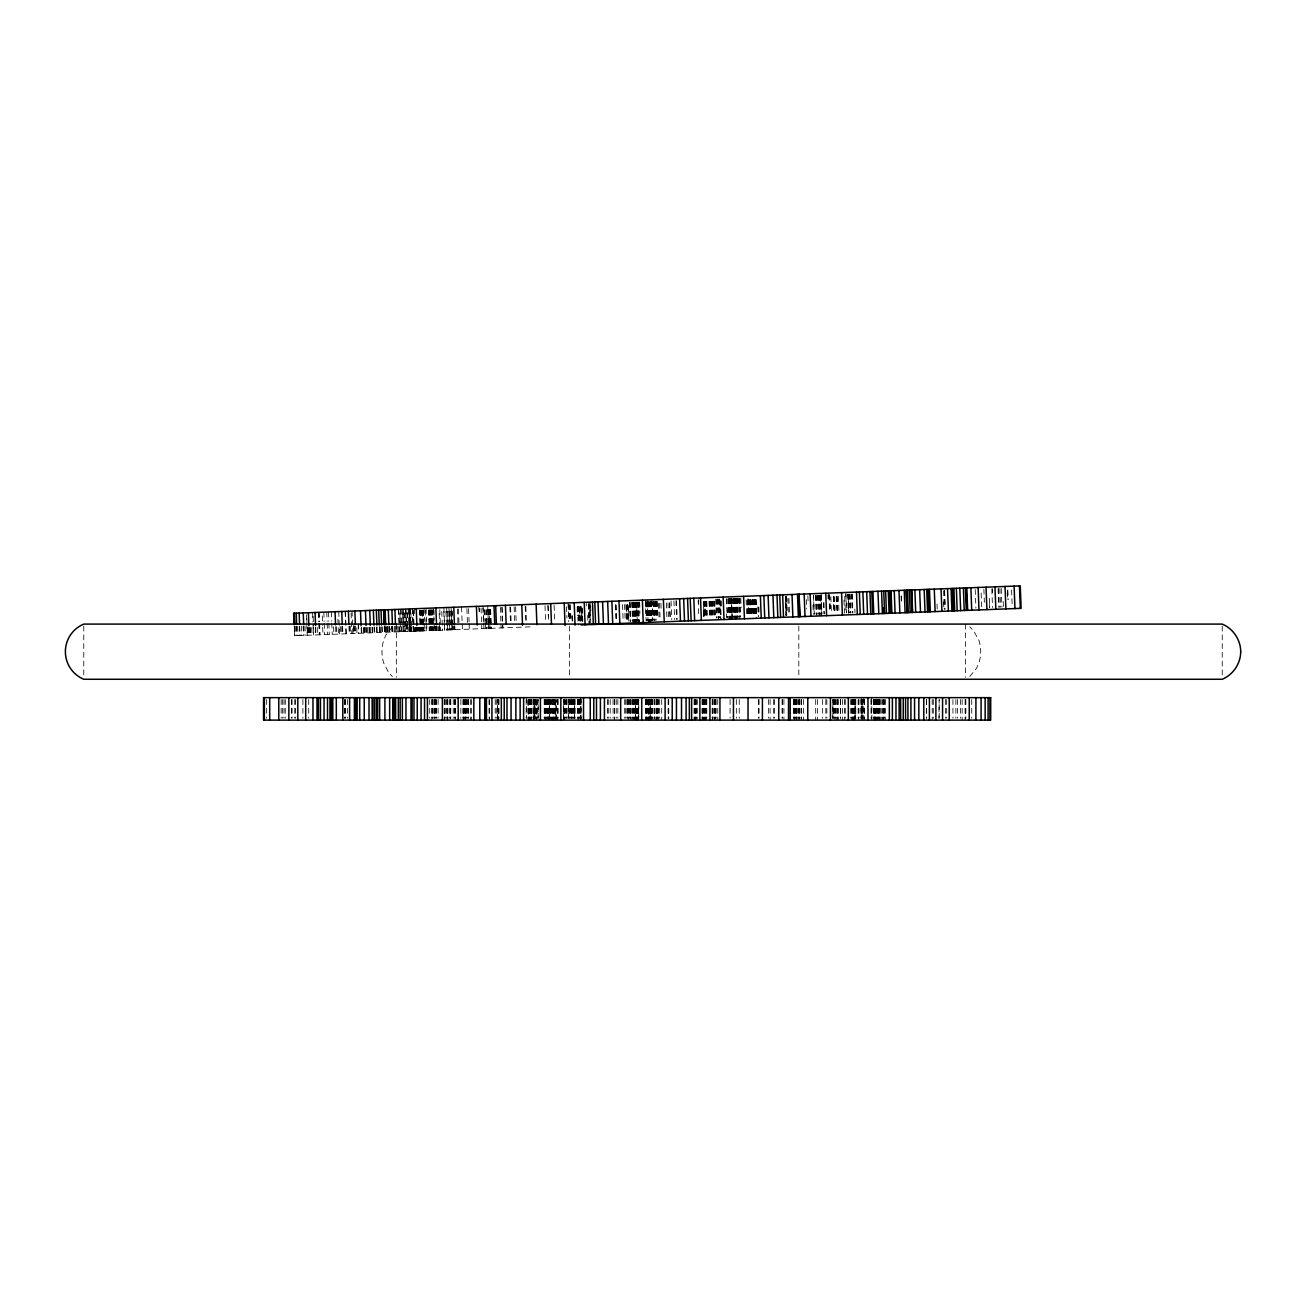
<?xml version="1.0" encoding="UTF-8"?>
<svg xmlns="http://www.w3.org/2000/svg" width="1306" height="1306" viewBox="0 0 1306 1306"><rect width="100%" height="100%" fill="white"/><g stroke="black" fill="none" stroke-linecap="round" stroke-linejoin="round"><path stroke-width="0.75" stroke-dasharray="5 3.75" d="M392.306 626.847L385.89 635.091L383.735 640.25A29.059 21.973 -90 0 0 383.735 663.089L388.78 672.77L392.306 676.492M969.803 676.492L976.578 668.248L978.831 663.089A29.287 23.573 -90 0 0 978.847 640.25L973.525 630.569L969.803 626.847M530.171 626.847L294.47 635.744L294.111 626.39M1011.595 589.969L1012.15 604.923M1007.791 590.116L1008.15 599.454M1007.595 590.116L1007.954 599.47M1007.253 591.993L1007.53 599.487M1003.22 601.511L1003.432 607.127M1001.229 588.484L1001.931 607.176M999.874 588.533L1000.576 607.241M998.633 588.582L999.335 607.274M998.094 588.598L998.796 607.306M992.446 588.81L992.593 592.549M991.825 588.843L992.527 607.535M989.328 598.295L989.67 607.649M989.279 603.911L989.426 607.649M983.875 589.137L984.365 602.229M981.149 592.989L981.72 607.943M975.207 589.463L975.909 608.172M944.63 590.622L945.201 605.576M944.352 590.622L945.054 609.331M943.569 590.655L944.271 609.363M943.585 601.886L943.863 609.38M937.039 604.009L937.251 609.624M901.287 595.993L901.499 601.609M901.124 596.009L901.336 601.609M854.842 608.988L854.989 612.726M852.181 594.099L852.883 612.808M851.887 594.116L852.589 612.808M851.496 594.132L852.198 612.824M850.075 594.181L850.794 612.889M849.765 594.197L850.467 612.889M849.455 594.214L850.157 612.906M848.41 594.246L849.112 612.938M848.818 612.955L848.116 594.263L848.688 612.955M847.627 594.279L848.329 612.971M845.913 594.344L846.631 613.036L845.815 592.467M844.753 596.254L845.39 613.085M843.97 600.025L844.46 613.118M838.387 596.499L838.958 611.453M837.244 596.548L837.783 611.502M836.852 596.548L837.521 611.518M836.558 596.564L837.228 611.518M836.232 596.581L837.015 611.535M834.665 596.646L835.154 611.6M833.783 596.679L834.354 611.632M833.522 596.679L834.093 611.632L833.31 596.695M830.845 596.777L831.4 611.747M829.669 594.948L830.306 611.779M829.571 594.965L830.208 611.779M828.935 594.981L829.212 602.458M829.294 604.335L829.571 611.812M828.69 593.12L828.886 598.736M827.955 595.014L828.102 598.752M823.972 602.654L824.396 613.885M823.449 602.686L823.874 613.902M821.229 595.275L821.931 613.967M821.033 593.414L821.8 613.983M820.658 595.291L821.441 615.861L820.397 595.307M820.037 595.324L820.805 615.893M819.172 595.356L819.874 614.049M818.976 595.356L819.678 614.049M818.535 595.373L819.45 615.942M817.915 595.405L818.617 614.098M817.295 595.422L817.997 614.114M816.152 595.471L816.936 616.04M815.972 595.471L816.674 614.163M815.352 595.487L816.07 614.195M813.573 595.569L814.275 614.261L813.442 595.569M812.969 604.956L813.328 614.293M807.875 595.781L808.087 601.38M806.439 599.568L806.733 608.923M788.922 598.36L789.477 613.33M787.845 598.409L788.367 613.363M786.587 596.581L787.094 613.412M786.294 596.597L786.914 613.428M786.8 615.289L785.837 596.613L786.473 615.306M785.445 596.63L786.081 615.322M785.249 602.246L785.755 615.338M758.851 606.996L759.129 614.473M758.264 607.012L758.623 616.367M757.807 607.029L758.231 616.367M756.207 599.601L756.647 614.555M755.766 599.617L756.468 614.571M755.554 599.617L756.256 618.326M755.358 599.634L755.929 614.587M755.064 599.634L755.635 614.604M754.721 599.65L755.292 614.62M754.444 599.666L754.999 614.62M754.231 599.666L754.917 614.62M753.921 599.683L754.493 614.636M753.497 599.699L754.003 614.669M752.876 599.732L753.382 614.685M752.582 599.732L753.203 614.685M752.338 599.748L752.893 614.702M751.211 599.78L751.75 614.751M750.836 599.797L751.407 614.767M750.493 599.813L751.064 614.767M750.199 599.829L750.607 614.783M749.742 599.846L750.33 614.8M749.252 599.862L749.922 614.816M749.024 599.862L749.595 614.832M748.485 599.895L748.958 614.848M748.207 599.895L748.762 614.865L747.914 596.173M747.391 599.927L748.077 614.881M747.13 599.944L747.767 614.897M746.134 599.976L746.526 614.946M740.812 598.311L741.171 607.649M739.882 598.344L740.584 617.036M739.441 598.36L740.159 617.052M739.033 598.377L739.735 617.069M738.298 598.409L739.196 618.962M737.351 598.442L738.053 617.134M737.074 598.442L737.825 617.15M736.584 598.458L737.319 619.028M736.192 598.475L737.041 617.167M735.605 598.507L736.47 619.06M735.327 598.507L736.094 619.077M734.723 598.54L735.735 619.093M734.494 598.54L735.376 619.109M734.07 598.556L734.788 617.265M733.727 598.572L734.429 617.265M733.303 598.589L734.086 619.158M732.617 598.621L733.319 617.314M731.801 598.654L732.568 619.207M730.952 598.687L731.654 617.379M730.723 598.687L731.491 619.256M730.609 598.687L731.197 619.273M730.266 598.703L731.034 619.273M729.956 598.719L730.74 619.289M729.646 598.719L730.364 617.428M729.45 598.736L730.234 619.305M729.091 598.752L729.874 619.322M728.911 598.752L729.581 619.322M728.617 598.768L729.319 617.46M727.997 598.785L728.846 619.354M726.887 598.834L727.589 617.526M726.479 598.85L727.181 617.542M726.462 613.82L726.609 617.575M721.287 600.923L721.565 608.4M720.537 600.94L721.222 619.648M720.112 600.956L720.765 617.787M719.998 600.956L720.716 619.664M719.655 599.111L720.373 617.803M719.361 599.111L720.063 617.82M718.643 599.144L719.345 617.836M717.876 599.176L718.643 619.746M717.647 599.176L718.365 617.885M717.467 599.193L718.186 617.885M716.194 599.242L716.896 617.934M715.884 599.242L716.39 617.95M714.79 601.168L715.427 617.983M714.349 601.184L715.019 617.999M713.794 601.201L714.366 616.154M712.994 601.233L713.419 616.187M712.488 601.25L712.554 616.22M711.852 601.266L712.423 616.236M711.052 601.299L711.623 616.252M710.807 601.315L711.378 616.269M709.991 601.348L710.546 616.301M709.582 601.364L710.203 616.318M709.011 601.38L709.566 616.334M706.807 601.462L707.362 616.416M706.252 601.478L706.807 616.448M706.105 601.495L706.579 616.448M705.175 601.527L705.73 616.481L704.995 601.527M704.342 601.56L704.913 616.514L704.212 601.56M703.967 601.576L704.522 616.53M703.608 601.576L704.13 616.546M703.608 607.192L703.95 616.546M703.591 612.824L703.738 616.563M698.563 599.895L698.694 603.633M698.171 599.911L698.743 614.881M676.475 600.727L677.177 619.436M675.888 600.76L676.59 619.452M673.929 600.825L674.631 619.534M671.072 600.94L671.774 619.632M669.766 602.866L670.19 617.82M669.456 602.866L670.027 617.836M667.97 602.931L668.541 617.885M666.354 602.98L666.925 617.95M660.918 603.192L661.13 608.808M659.53 603.241L660.085 618.211M658.485 603.29L659.057 618.244M657.098 601.462L657.734 618.293M656.902 601.478L657.538 618.293M656.2 601.495L656.82 618.326M655.596 601.527L656.232 618.342M655.465 601.527L656.183 620.219M654.404 601.56L655.106 620.268M654.061 601.576L654.779 620.285M653.424 601.609L654.126 620.301M653.245 601.609L653.963 620.301M651.988 599.78L652.771 620.35L652.02 601.658M651.368 601.674L652.069 620.383M650.894 601.691L651.612 620.399M650.453 601.707L651.172 620.415M650.306 601.723L651.074 622.293M649.768 601.74L650.535 622.309M649.147 601.756L649.931 622.325M648.674 601.788L649.311 622.358M648.266 601.805L648.968 620.497M647.907 601.805L648.69 622.374M647.662 601.821L648.445 622.391M647.237 599.96L648.021 620.53M646.911 601.854L647.76 620.546M646.356 601.87L647.074 620.562M645.948 601.886L646.65 620.579M645.703 601.886L646.47 620.595M645.344 600.042L646.095 620.611M639.646 602.115L639.94 609.608M639.499 602.131L639.924 613.347M638.569 602.164L639.352 622.733M638.226 602.18L638.993 622.75M637.965 602.18L638.667 620.889M637.638 602.197L638.405 622.766M637.279 602.213L638.063 622.782M636.593 602.246L637.295 620.938L636.544 602.246M636.12 602.262L636.887 622.831M635.924 602.262L636.691 622.831M635.663 602.278L636.365 622.848M635.32 602.278L636.087 622.848M635.075 602.295L635.777 620.987M634.847 602.311L635.614 622.88M634.438 602.327L635.418 622.88M634.324 602.327L635.026 621.019M633.965 602.344L634.716 621.036M633.639 602.344L634.422 622.913M633.475 602.36L634.194 621.052M633.181 602.36L633.834 621.068M632.773 602.376L633.541 622.946M632.365 602.393L633.149 622.962M632.104 602.409L632.806 621.101M631.778 602.425L632.479 621.117M630.08 602.49L630.782 621.183M629.851 602.49L630.553 621.183M629.492 602.507L630.194 621.199M628.855 621.248L628.202 604.433L628.692 621.264M627.664 604.449L628.529 621.264M626.978 604.466L627.419 619.436M627.141 619.452L626.57 604.482L626.962 619.452M625.884 604.515L626.439 619.468M624.578 604.564L625.15 619.517M622.538 604.645L623.093 619.599M616.106 604.89L616.677 619.844M615.746 604.89L616.301 619.86M615.518 604.907L616.008 619.86M590.655 605.837L590.932 613.33M590.1 602.115L590.785 622.684M589.708 605.886L590.345 622.701M588.99 602.164L589.757 622.733M588.924 604.041L589.479 624.611M588.5 604.058L589.202 622.75M588.304 604.058L589.006 622.75M587.733 615.322L587.929 624.676M586.214 602.262L586.345 606M582.313 608.025L582.803 621.117M581.79 608.057L582.296 621.134L581.594 608.057M581.333 608.074L581.872 621.15M581.105 606.196L581.66 621.166M580.435 606.229L580.99 621.183M579.244 606.278L579.799 621.232M578.623 606.294L579.211 621.248M578.036 606.327L578.738 625.019M577.872 606.327L578.427 621.281M577.464 606.343L577.807 615.697M577.889 617.558L578.019 621.297M577.53 611.959L577.105 606.359L577.203 611.975M572.469 615.893L572.681 621.509M572.224 615.893L572.436 621.509M571.914 615.91L572.175 621.525M570.379 604.727L571.016 621.558M569.645 604.76L570.281 621.591M569.09 604.776L569.726 621.607M568.616 604.809L569.253 621.623M568.028 602.948L568.73 621.656M566.51 606.751L566.935 617.967M554.119 605.347L554.756 622.178M548.112 605.576L548.536 616.791M547.883 605.576L548.52 622.407M544.994 605.69L545.63 622.521M525.828 606.408L526.4 621.378M525.192 606.441L525.747 621.395M515.592 606.8L516.164 621.754M514.14 606.849L514.711 621.819M510.581 606.996L511.136 621.95M509.879 607.012L510.434 621.983M502.19 607.306L502.957 627.876M501.765 607.323L502.532 627.892M500.329 607.372L501.096 627.941M490.632 609.608L491.35 628.317M490.403 609.624L491.105 628.317M490.158 609.641L490.876 628.333M489.848 609.641L490.648 628.333M489.26 609.673L489.962 628.366L489.162 609.673M488.477 609.69L489.179 628.398M488.215 609.706L488.917 628.398M487.726 605.984L488.575 628.415M487.497 609.739L488.199 628.431M486.354 609.771L487.073 628.48M486.044 609.788L486.746 628.48M484.853 609.837L485.277 621.052M485.359 622.929L485.571 628.529M484.591 609.837L485.163 624.807M483.089 606.147L483.644 621.117M483.726 622.978L483.938 628.594M482.926 608.041L483.563 624.856M481.032 608.106L481.8 628.676M479.302 608.172L479.449 611.91M478.845 606.31L479.024 611.926M468.576 608.58L469.066 621.656M469.148 623.533L469.36 629.149M466.895 608.645L467.532 625.46M461.557 606.964L462.112 621.934M462.193 623.795L462.406 629.41M458.439 608.955L459.075 625.786M457.443 608.988L458.063 625.819M454.815 625.949L454.945 629.688M454.488 625.966L454.619 629.704M453.868 625.982L453.998 629.721M452.921 626.015L453.068 629.753M452.039 611.077L452.186 614.816M452.611 626.031L452.741 629.77M451.86 611.077L452.349 624.17M452.415 626.031L452.562 629.77M451.664 611.077L452.203 629.786M451.092 607.355L451.941 629.802M450.75 611.126L451.452 629.819M449.754 611.159L450.456 629.851M449.313 611.175L450.097 629.867M448.921 607.437L449.786 629.884M448.089 611.224L448.791 629.916M447.093 611.257L447.811 629.949M446.701 607.535L447.55 629.965M445.901 611.306L446.603 629.998M443.877 607.633L444.726 630.08M443.811 611.388L444.53 630.08M441.771 611.453L442.489 630.161M439.796 609.657L440.579 630.227M439.159 613.428L439.796 630.259M439.11 626.537L439.257 630.276M438.963 626.537L439.11 630.292M437.82 626.586L437.951 630.325M436.743 626.635L436.743 630.374M436.367 626.635L436.514 630.39M435.992 626.651L436.139 630.39M435.649 626.668L435.812 630.406M435.322 626.684L435.453 630.423M433.919 609.886L434.278 619.224M434.555 626.717L434.702 630.455M433.527 608.025L434.016 621.117M434.098 622.978L434.376 630.455M432.808 609.918L433.38 624.888M433.445 626.749L433.592 630.488M432.253 609.951L432.808 624.905M432.89 626.782L433.021 630.52M431.796 609.967L432.368 624.921M432.433 626.798L432.58 630.537M431.404 609.984L431.976 624.937M432.041 626.798L432.188 630.553M431.111 609.984L431.682 624.954M431.747 626.815L431.894 630.553M430.784 610L431.355 624.954M431.421 626.831L431.568 630.569M430.262 610.016L430.898 624.97M430.898 626.847L431.111 630.586M430.049 610.033L430.605 624.986M430.686 626.864L430.817 630.602M429.821 610.033L430.392 625.003M430.458 626.864L430.605 630.602M429.592 610.049L430.164 625.003M430.229 626.88L430.376 630.618M429.184 610.065L429.968 630.635M428.825 610.082L429.396 625.035M429.462 626.896L429.609 630.651M428.482 610.082L429.086 625.052M429.119 626.913L429.299 630.651M426.066 608.302L426.572 621.395M426.638 623.272L426.915 630.749M425.56 610.196L426.115 625.15M426.197 627.027L426.327 630.765M424.091 608.384L424.597 621.476M424.662 623.337L424.94 630.814M423.16 610.294L423.715 625.248M423.797 627.125L423.928 630.863L423.503 627.125M423.095 610.294L423.422 625.264M422.638 610.31L423.422 630.88L422.328 608.449M422.132 610.326L422.785 625.28M422.85 627.158L422.915 630.896M421.773 610.343L422.328 625.296M422.409 627.174L422.54 630.912M421.218 610.359L421.92 625.313M421.854 627.19L422.132 630.929M420.565 610.392L421.136 625.345M421.201 627.223L421.348 630.961M420.075 610.408L420.646 625.362M420.712 627.239L420.842 630.978M419.732 610.424L420.189 625.378L419.569 610.424M420.352 627.239L420.401 630.994L420.205 627.255M419.585 627.272L419.748 631.01M419.34 627.288L419.471 631.027M419.095 627.288L419.242 631.027M418.704 627.304L418.997 631.043M418.491 627.321L418.671 631.059M418.034 627.337L418.002 631.076M417.381 627.353L417.528 631.092M417.104 631.108L416.973 627.37L416.973 631.125M416.271 627.402L416.418 631.141M415.39 627.435L415.52 631.173M414.459 608.743L414.671 614.359M415.161 627.435L415.308 631.19M413.414 610.653L413.986 625.607M414.051 627.484L414.198 631.222M413.267 610.669L413.839 625.623M413.904 627.484L414.035 631.222M412.5 608.825L413.447 631.255M412.353 608.825L413.267 631.255M410.868 612.628L411.374 625.721M411.439 627.582L411.586 631.32M410.345 608.906L411.129 631.337M410.182 608.906L411.015 631.337M409.774 608.923L410.655 631.353M409.496 608.939L409.986 622.015M410.068 623.893L410.345 631.369M409.496 612.677L409.986 625.77M410.068 627.631L410.198 631.369M409.676 622.031L408.974 608.955L409.66 631.402L409.741 623.909M408.109 608.988L409.186 631.418M407.374 612.759L407.864 625.852M407.945 627.713L408.076 631.451M406.901 612.775L407.243 622.129M407.309 623.99L407.603 631.467M405.937 609.069L406.607 622.146M406.493 624.023L406.966 631.5M405.644 609.069L406.133 622.162M406.215 624.039L406.493 631.516M405.072 612.841L405.562 625.933M405.627 627.794L405.774 631.549M404.68 612.857L405.382 631.549M403.668 612.889L404.37 631.598M403.423 609.167L404.272 631.598M403.358 631.631L402.509 609.2L403.162 631.647M401.203 609.249L401.97 631.68M400.354 609.282L401.171 631.712M399.865 613.036L400.567 631.745M398.705 609.331L399.554 631.778M398.559 609.347L399.407 631.778M398.052 626.211L398.265 631.826M396.926 626.26L396.991 631.875M395.489 626.309L395.767 631.924M394.379 626.358L394.608 631.957M392.731 626.423L392.943 632.022M392.502 626.423L392.714 632.039M391.98 626.439L392.192 632.055M391.735 626.456L392.045 632.055M389.58 626.537L389.792 632.137M389.286 626.554L389.498 632.153M388.943 626.554L389.155 632.169M387.817 626.602L388.029 632.218M387.18 626.619L387.392 632.235M386.723 626.635L386.935 632.251M385.776 626.684L385.988 632.284M385.107 626.7L385.319 632.316M384.764 626.717L384.976 632.333M384.388 626.733L384.601 632.333M384.176 626.733L384.454 632.349M382.234 626.815L382.446 632.414M381.646 626.831L381.858 632.447M380.128 626.896L380.34 632.496M379.687 626.913L379.899 632.512M379.328 626.929L379.54 632.528M377.124 627.011L377.189 632.626M376.52 627.027L376.732 632.643M374.577 627.109L374.773 632.708M373.989 627.125L374.202 632.741M372.439 627.174L372.651 632.79M372.014 627.19L372.226 632.806M370.365 627.255L370.577 632.871M369.5 627.288L369.712 632.904M368.929 627.321L369.141 632.92M367.41 627.37L367.623 632.986M366.088 627.419L366.284 633.035M365.941 627.419L366.153 633.035M364.717 627.468L365.027 633.084M364.113 627.5L364.325 633.1M363.346 627.517L363.558 633.132M361.517 627.598L361.844 633.198M361.142 627.615L361.354 633.214M358.399 623.974L358.758 633.312M358.138 623.974L358.481 633.328M356.767 627.778L356.979 633.377M355.444 625.949L355.722 633.426M354.644 625.982L354.922 633.459M353.763 626.015L354.04 633.492M353.599 626.015L353.877 633.492M353.338 626.031L353.616 633.508M352.032 611.094L352.93 633.541M351.069 613.004L351.836 633.573M350.204 626.145L350.481 633.622M349.339 626.178L349.616 633.655M348.963 626.194L349.257 633.671M345.421 611.355L346.253 633.785M345.127 611.355L346.025 633.802M342.613 626.439L342.89 633.916M342.303 626.439L342.58 633.932M341.144 626.488L341.437 633.965M340.115 626.521L340.393 634.014M338.744 611.6L339.593 634.03M337.895 619.126L338.45 634.079M336.54 626.668L336.834 634.145M335.642 626.7L335.92 634.177M333.585 626.782L333.863 634.259M331.365 611.877L331.724 621.232M331.789 623.093L332.214 634.324M328.426 611.992L328.769 621.346M328.851 623.207L329.275 634.422M326.761 612.057L327.104 621.395M327.186 623.272L327.61 634.487M323.823 612.155L324.166 621.509M324.247 623.386L324.672 634.602M322.288 615.959L322.647 625.313M322.713 627.19L322.99 634.667M319.203 612.334L319.562 621.689M319.627 623.55L320.052 634.781M318.746 612.351L319.105 621.705M319.17 623.566L319.595 634.798M318.468 612.367L318.827 621.721M318.893 623.582L319.317 634.798M317.211 627.386L317.489 634.879M315.644 627.451L315.921 634.928M315.383 627.468L315.448 634.945M313.13 616.318L313.489 625.656M313.554 627.533L313.832 635.01M312.575 612.579L312.934 621.934M312.999 623.811L313.424 635.026M311.742 627.598L312.036 635.075M310.55 627.647L310.828 635.124M309.963 627.664L310.257 635.14M309.653 627.68L309.93 635.157M308.967 627.696L309.261 635.189M308.281 627.729L308.559 635.206M308.036 627.745L308.33 635.222M307.432 627.762L307.71 635.238M306.796 618.424L307.073 625.9M307.139 627.778L307.449 635.255M306.388 614.685L307.236 635.255M304.984 625.982L305.343 635.336M303.743 626.031L304.086 635.385M303.155 626.047L303.514 635.402M301.327 626.113L301.686 635.467M299.678 626.178L300.021 635.532M299.515 626.194L299.874 635.532M297.719 626.26L298.078 635.598M296.707 626.292L297.066 635.647M295.956 626.325L296.299 635.679M294.862 626.358L295.205 635.712M294.503 626.374L294.846 635.728M1222.236 626.064L1222.236 675.316M971.729 699.526L971.729 718.235M965.836 699.526L965.836 718.235M965.558 624.088L965.558 677.292M965.558 699.526L965.558 718.235M965.101 699.526L965.101 720.112M962.163 699.526L962.163 720.112M960.481 699.526L960.481 718.235M957.543 699.526L957.543 718.235M955.878 699.526L955.878 718.235M952.939 699.526L952.939 718.235M946.687 699.526L946.687 718.235M945.544 699.526L945.544 718.235M939.177 718.235L939.177 699.526L938.883 718.235M933.284 699.526L933.284 718.235M932.206 699.526L932.255 720.112M926.64 699.526L926.64 718.235M926.378 699.526L926.378 718.235M885.55 699.526L885.697 720.112M884.521 699.526L884.521 718.235M883.901 699.526L883.933 720.112M883.134 699.526L883.134 720.112M883.052 699.526L883.052 720.112M881.942 699.526L881.942 720.112M880.717 699.526L880.832 720.112M879.722 699.526L879.722 720.112M879.33 699.526L879.33 720.112M878.612 699.526L878.612 720.112M878.318 699.526L878.318 718.235M878.138 699.526L878.138 718.235M877.501 699.526L877.501 720.112M877.012 699.526L877.012 720.112M876.13 699.526L876.13 720.112M875.918 699.526L875.918 718.235M875.379 699.526L875.444 720.112M875.069 699.526L875.069 720.112M874.889 699.526L874.759 720.112M874.465 699.526L874.432 720.112M874.22 699.526L874.22 720.112M873.877 699.526L874.073 720.112M873.518 699.526L873.518 718.235M871.706 697.649L871.886 720.112M871.641 699.526L871.641 718.235M870.89 699.526L871.053 718.235M864.588 699.526L864.588 720.112M864.229 699.526L864.229 718.235M863.739 697.649L863.756 718.235M862.956 699.526L863.086 720.112M862.548 699.526L862.548 718.235M862.172 720.112L862.172 699.526L861.911 718.235M861.731 699.526L861.797 720.112M861.438 699.526L861.438 718.235M861.209 697.649L861.16 718.235M860.132 699.526L860.132 718.235M858.744 699.526L858.744 720.112M858.156 699.526L858.156 718.235M855.822 699.526L855.773 718.235M855.479 699.526L855.479 718.235M855.103 720.112L855.103 699.526L855.022 718.235M854.712 699.526L854.712 720.112M854.255 699.526L854.255 720.112M854.042 699.526L853.977 718.235M853.879 699.526L853.879 720.112M853.52 699.526L853.52 720.112M853.193 699.526L853.193 720.112M852.9 699.526L852.9 718.235M852.508 699.526L852.508 720.112M852.051 699.526L852.051 718.235M851.479 699.526L851.479 720.112M850.696 699.526L850.696 718.235M845.276 699.526L845.276 718.235M844.492 699.526L844.492 720.112M842.582 699.526L842.582 720.112M840.542 699.526L840.542 718.235M840.346 699.526L840.346 718.235M838.468 699.526L838.468 720.112M837.521 699.526L837.521 720.112M837.26 699.526L837.26 718.235M836.264 699.526L836.264 720.112M835.269 699.526L835.301 718.235M834.958 699.526L834.958 720.112M834.599 699.526L834.599 718.235M833.603 699.526L833.603 718.235M833.13 699.526L833.13 718.235M826.845 699.526L826.845 718.235M825.833 699.526L825.833 718.235M822.649 699.526L822.649 718.235M817.376 699.526L817.376 720.112M815.695 699.526L815.695 720.112M803.37 699.526L803.37 720.112M801.345 699.526L801.345 720.112M801.1 699.526L801.1 718.235M799.729 699.526L799.729 720.112M799.468 699.526L799.468 718.235M798.815 626.064L798.815 677.292M798.293 699.526L798.293 720.112M797.966 699.526L797.966 718.235M796.84 699.526L796.84 720.112M796.464 699.526L796.464 718.235M796.121 699.526L796.121 720.112M795.86 699.526L795.86 718.235M795.076 699.526L795.174 718.235M794.391 699.526L794.489 720.112M794.162 699.526L794.162 720.112M793.934 699.526L793.934 718.235M793.689 699.526L793.689 718.235M783.927 699.526L783.927 720.112M782.49 699.526L782.49 718.235M782.065 699.526L782.065 718.235M774.376 699.526L774.376 718.235M773.674 699.526L773.674 718.235M770.099 699.526L770.099 720.112M768.646 699.526L768.646 718.235M759.047 699.526L759.047 718.235M758.411 699.526L758.411 718.235M739.229 699.526L739.229 718.235M736.339 699.526L736.339 718.235M730.087 699.526L730.087 718.235M717.761 699.526L717.761 720.112M716.112 699.526L716.112 718.235M715.59 699.526L715.59 718.235M715.117 699.526L715.117 720.112M714.562 699.526L714.562 720.112M713.827 699.526L713.827 718.235M712.701 699.526L712.668 720.112M712.407 699.526L712.407 720.112M712.162 699.526L712.162 718.235M706.807 699.526L706.807 718.235M706.399 699.526L706.236 720.112M705.615 699.526L705.615 720.112M705.011 699.526L705.044 720.112M704.636 699.526L704.636 720.112M703.836 699.526L703.836 720.112M703.167 699.526L703.003 720.112M702.955 699.526L702.742 720.112M702.546 699.526L702.546 720.112M702.024 699.526L702.024 720.112M697.045 699.526L696.996 720.112M696.882 699.526L696.882 718.235M695.69 699.526L695.886 720.112M695.478 699.526L695.478 718.235M695.265 699.526L695.135 720.112M694.547 699.526L694.547 720.112M694.106 699.526L694.025 720.112M668.721 699.526L668.786 718.235M668.509 699.526L668.509 718.235M668.133 699.526L668.133 718.235M661.701 699.526L661.701 720.112M659.661 699.526L659.661 718.235M658.355 699.526L658.355 720.112M657.832 699.526L657.832 718.235M657.669 699.526L657.669 718.235M657.261 699.526L657.261 720.112M656.575 699.526L656.575 718.235M656.347 699.526L656.183 720.112M656.036 699.526L656.036 720.112M654.665 699.526L654.665 718.235M654.306 699.526L654.306 718.235M654.077 699.526L654.077 720.112M652.38 699.526L652.38 718.235M652.053 699.526L652.053 720.112M651.792 699.526L651.792 718.235M651.384 699.526L651.384 718.235M651.188 699.526L651.237 720.112M650.976 699.526L650.976 718.235M650.519 699.526L650.682 720.112M650.208 718.235L650.208 699.526L650.143 720.112M649.719 699.526L649.686 720.112M649.523 699.526L649.523 720.112M649.327 699.526L649.311 720.112M649.082 699.526L648.837 720.112M648.641 699.526L648.576 720.112L648.494 699.526M648.168 699.526L648.233 720.112M647.613 699.526L647.564 720.112M646.862 699.526L646.878 720.112M646.519 699.526L646.519 718.235M646.192 699.526L646.192 720.112M645.866 699.526L645.931 718.235M645.588 699.526L645.654 720.112M638.765 718.235L638.765 699.526L638.503 718.235M638.454 699.526L638.389 720.112M638.21 699.526L638.21 718.235M637.785 699.526L637.785 720.112M637.246 699.526L637.246 720.112M637.099 699.526L637.099 720.112M636.659 699.526L636.838 720.112M636.479 699.526L636.479 720.112M636.234 699.526L636.234 720.112M635.875 699.526L635.875 718.235M635.614 720.112L635.532 699.526L635.483 718.235M634.994 699.526L634.994 720.112M634.373 699.526L634.373 720.112M633.688 699.526L633.851 718.235M633.247 699.526L633.247 720.112M632.79 699.526L632.79 718.235M632.12 699.526L632.088 720.112M630.896 699.526L630.896 720.112M630.716 699.526L630.716 718.235M630.08 699.526L630.08 718.235M629.737 699.526L629.737 718.235M628.545 699.526L628.545 720.112M627.957 699.526L627.957 718.235M627.239 699.526L627.239 718.235M627.043 699.526L627.043 718.235M625.721 699.526L625.721 718.235M624.676 699.526L624.676 718.235M617.852 699.526L617.852 718.235M616.236 699.526L616.236 718.235M614.751 699.526L614.571 718.235M614.424 699.526L614.424 720.112M613.069 699.526L613.069 718.235M610.196 699.526L610.196 718.235M608.253 699.526L608.253 718.235M607.649 699.526L607.649 718.235M581.105 699.526L581.105 718.235M581.007 697.649L581.007 720.112M580.566 697.649L580.795 720.112M580.207 699.526L580.207 718.235M579.831 699.526L579.962 718.235M579.178 699.526L579.178 718.235M578.999 699.526L578.999 718.235M578.166 699.526L578.166 718.235M577.938 699.526L578.068 720.112M577.366 699.526L577.366 718.235M575.162 699.526L575.162 718.235M574.183 699.526L574.183 718.235M573.367 699.526L573.367 718.235M573.122 699.526L573.122 718.235M572.191 699.526L572.322 718.235M571.946 699.526L572.012 718.235M571.685 699.526L571.702 718.235M571.326 699.526L571.326 718.235M571.179 699.526L571.179 718.235M570.379 699.526L570.379 718.235M569.791 699.526L569.824 718.235M569.383 699.526L569.383 718.235M569.367 626.064L569.367 677.292M567.914 699.526L567.914 718.235M566.445 699.526L566.624 718.235M566.233 699.526L566.233 718.235M565.449 699.526L565.449 718.235M564.747 699.526L564.747 718.235M564.437 699.526L564.437 720.112M564.061 699.526L564.029 720.112M563.67 718.235L563.67 699.526L563.637 720.112M558.201 699.526L558.201 718.235M557.613 699.526L557.613 720.112M557.205 699.526L557.205 720.112M555.311 699.526L555.311 720.112L555.001 699.526M554.642 699.526L554.43 718.235M554.119 699.526L554.119 720.112M553.826 699.526L553.679 720.112M553.369 699.526L553.369 720.112M553.14 699.526L553.14 718.235M552.634 699.526L552.683 720.112M552.291 699.526L552.291 720.112M551.475 699.526L551.475 720.112M550.789 699.526L550.789 720.112M550.365 699.526L550.365 718.235M550.006 699.526L550.006 718.235M549.124 699.526L549.124 720.112M548.765 699.526L548.765 718.235M548.455 699.526L548.487 720.112M548.406 699.526L548.389 718.235M547.9 699.526L547.9 718.235M547.753 699.526L547.753 720.112M547.54 699.526L547.508 718.235M546.969 699.526L547.018 718.235M546.741 699.526L546.741 720.112M545.777 699.526L545.777 718.235M545.663 699.526L545.663 720.112M545.059 699.526L545.059 720.112M544.635 699.526L544.635 718.235M544.21 699.526L544.21 718.235M537.109 699.526L537.027 718.235M536.946 699.526L536.75 720.112L536.635 699.526M535.95 699.526L536.097 718.235M535.672 699.526L535.754 718.235M535.117 699.526L535.117 718.235M534.905 718.235L534.921 699.526L534.791 720.112M534.399 699.526L534.383 720.112M534.105 720.112L534.105 699.526L533.942 718.235M533.648 699.526L533.648 720.112M533.305 699.526L533.305 718.235M532.946 699.526L532.962 718.235M531.558 699.526L531.558 720.112M531.313 699.526L531.493 718.235M531.264 699.526L531.264 718.235M530.644 699.526L530.709 720.112M530.22 699.526L530.22 718.235M529.714 699.526L529.91 720.112M529.42 699.526L529.42 718.235M529.077 699.526L529.077 720.112M528.587 699.526L528.783 720.112M528.375 699.526L528.375 720.112L528.048 699.526M527.934 699.526L527.934 720.112M526.612 697.649L526.547 718.235M526.155 699.526L526.155 718.235M499.006 699.526L499.006 718.235M498.663 699.526L498.663 718.235M498.598 699.526L498.598 718.235M498.272 699.526L498.206 720.112M497.961 699.526L497.961 720.112M497.766 720.112L497.586 699.526L497.455 718.235M496.28 699.526L496.313 718.235M495.203 699.526L495.203 718.235M489.358 699.526L489.358 720.112M488.999 699.526L489.097 718.235M471.417 699.526L471.417 720.112M470.601 699.526L470.601 720.112M468.674 699.526L468.674 718.235M468.054 699.526L468.054 718.235M467.875 699.526L467.875 718.235M466.732 699.526L466.732 718.235M466.111 699.526L466.111 718.235M465.491 699.526L465.491 720.112M465.311 699.526L465.344 718.235M465.05 699.526L465.05 718.235M464.854 699.526L464.854 720.112M463.989 699.526L463.989 718.235M463.63 699.526L463.63 720.112M463.516 699.526L463.336 720.112M462.928 699.526L462.797 718.235M460.855 699.526L460.855 718.235M455.255 699.526L455.288 720.112M455.076 699.526L455.076 718.235M454.357 699.526L454.455 718.235M453.247 699.526L453.247 718.235M450.782 699.526L450.782 718.235M450.652 699.526L450.554 718.235M450.292 699.526L450.292 718.235M449.411 699.526L449.493 718.235M447.844 699.526L447.844 720.112M447.632 699.526L447.746 718.235M447.321 699.526L447.321 720.112M447.125 699.526L447.125 720.112M446.864 699.526L446.913 718.235M445.689 699.526L445.689 718.235M444.595 699.526L444.595 720.112M444.415 699.526L444.415 720.112M444.203 699.526L444.203 718.235M438.13 699.526L438.081 718.235M436.384 699.526L436.384 718.235M435.894 699.526L436.024 718.235M435.584 699.526L435.584 718.235M434.555 699.526L434.555 718.235M434.245 699.526L434.245 718.235M433.919 699.526L433.919 718.235M432.515 699.526L432.515 718.235M432.106 699.526L432.106 718.235M431.829 699.526L431.829 720.112M429.723 699.526L429.723 718.235M396.338 624.088L396.338 677.292M347.396 699.526L347.396 718.235M345.225 699.526L345.208 718.235M345.127 699.526L345.127 718.235M344.49 699.526L344.49 718.235M308.706 699.526L308.706 718.235M302.894 699.526L302.894 718.235M295.189 699.526L295.189 718.235M294.927 699.526L294.927 718.235M292.071 699.526L292.071 718.235M291.45 699.526L291.45 718.235M285.263 699.526L285.263 718.235M284.022 699.526L284.022 718.235M282.667 699.526L282.667 718.235M281.165 699.526L281.165 718.235M266.653 699.526L266.653 718.235M83.764 626.064L83.764 675.316M732.225 619.224L731.458 598.654L732.193 619.224M580.19 621.215L579.619 606.262L580.076 621.215M832.869 718.235L832.869 699.526L832.689 718.235M574.591 718.235L574.591 699.526L574.542 718.235M568.42 718.235L568.42 699.526L568.224 718.235M556.095 720.112L556.095 699.526L556.03 720.112M549.597 720.112L549.597 699.526L549.451 720.112M538.186 718.235L538.186 699.526L538.023 718.235"/><path stroke-width="1.5" d="M581.072 624.937L1021.112 608.335L1020.264 585.888L293.621 613.298L294.046 624.513M1019.447 585.921L1020.296 608.367M1014.109 586.133L1014.958 608.563M1005.049 586.459L1005.881 608.906M994.976 586.851L995.825 609.282M986.046 587.178L986.895 609.624M978.129 587.488L978.978 609.918M970.88 587.749L971.713 610.196M966.832 587.912L967.681 610.343M966.113 587.929L966.962 610.375M965.412 587.961L966.26 610.408M963.387 588.043L964.236 610.473M959.812 588.173L960.661 610.604M956.335 588.304L957.184 610.735M953.902 588.402L954.735 610.833M952.547 588.451L953.396 610.881M951.062 588.5L951.911 610.947M947.552 588.631L948.401 611.077M941.055 588.875L941.904 611.322M934.28 589.137L935.129 611.567M929.48 589.316L930.329 611.763M928.125 589.365L928.974 611.812M926.721 589.414L927.57 611.861M924.175 589.512L925.023 611.959M919.653 589.692L920.501 612.122M914.869 589.871L915.718 612.302M911.67 589.986L912.616 612.416M911.572 589.986L912.421 612.432M911.033 590.018L911.866 612.449M909.319 590.083L910.168 612.514M907.458 590.149L908.307 612.579M904.242 590.263L905.091 612.71M898.985 590.475L899.834 612.906M894.251 590.639L895.1 613.085M891.035 590.769L891.884 613.2M890.3 590.802L891.149 613.232M889.566 590.818L890.398 613.265M888.26 590.867L889.108 613.314M885.615 590.965L886.464 613.412M883.738 591.047L884.586 613.477M883.476 607.91L883.689 613.51M881.55 591.128L882.399 613.559M877.958 591.259L878.807 613.706M872.914 591.455L873.763 613.885M871.771 591.487L872.62 613.934M869.927 591.569L870.775 614M866.678 591.683L867.51 614.13M862.858 591.83L863.707 614.261M859.381 591.961L860.23 614.408M856.491 592.075L857.324 614.506M841.554 592.63L842.403 615.077M825.767 593.234L826.616 615.665M810.128 593.822L810.977 616.252M804.17 594.05L805.002 616.481M799.141 594.23L799.99 616.677M798.929 594.246L799.729 616.677M797.509 594.295L798.341 616.726M792.024 594.508L792.873 616.938M782.653 594.85L783.502 617.297M779.764 594.965L780.613 617.395M777.005 595.063L777.837 617.509M772.94 595.226L773.789 617.656M768.124 595.405L768.956 617.836M763.863 595.569L764.712 617.999M760.386 595.699L761.235 618.13M743.587 596.336L744.436 618.766M723.165 597.103L724.014 619.534M700.506 597.952L701.355 620.399M693.796 598.213L694.645 620.644M690.221 598.344L691.135 620.774M687.56 598.442L688.409 620.889M683.658 598.589L684.507 621.036M679.626 598.736L680.475 621.183M663.383 599.356L664.232 621.787M642.372 600.14L643.221 622.587M618.979 601.038L619.828 623.468M611.877 601.299L612.726 623.729M607.665 601.462L608.498 623.893M602.588 601.642L603.437 624.088M598.017 601.821L598.866 624.252M594.785 601.935L595.618 624.382M592.5 602.033L593.332 624.464M584.239 602.344L585.088 624.774M574.199 602.719L575.048 625.15M564.208 603.094L565.041 625.541M550.708 603.601L551.475 624.17M536.129 604.156L536.897 624.725M521.763 604.694L522.531 625.264M505.438 605.315L506.14 624.007M495.676 605.674L496.378 624.382M494.011 605.739L494.713 624.448M476.412 606.408L477.131 625.101M453.77 607.257L454.406 624.088M435.894 607.943L436.53 624.758M416.255 608.678L416.892 625.509M394.918 609.478L395.489 624.448M391.865 609.592L392.437 624.562M388.306 609.739L388.861 624.692M385.139 609.853L385.694 624.807M384.47 609.869L384.617 613.608M383.752 609.902L384.307 624.856L383.54 609.902M381.026 610L381.581 624.97M378.691 610.098L379.262 625.052M376.34 610.18L376.895 625.133M373.353 610.294L373.908 625.248M369.729 610.424L370.284 625.394M365.451 610.588L366.007 625.558M360.505 610.784L361.06 625.737M354.873 610.996L355.379 624.088M348.408 611.241L348.898 624.317M341.748 611.486L342.237 624.578M335.071 611.73L335.56 624.823M315.072 612.498L315.562 625.574M308.412 612.743L308.902 625.835M303.237 612.938L303.661 624.154M299.172 613.085L299.596 624.317M296.217 613.2L296.642 624.431M294.372 613.281L294.797 624.497M293.997 613.281L294.421 624.513M989.964 697.649L989.964 720.112M988.103 697.649L988.103 720.112M985.148 697.649L985.148 720.112M981.084 697.649L981.084 720.112M975.909 697.649L975.909 720.112M969.248 697.649L969.248 720.112M949.233 697.649L949.233 720.112M942.557 697.649L942.557 720.112M935.88 697.649L935.88 720.112M929.415 697.649L929.415 720.112M923.783 697.649L923.783 720.112M918.836 697.649L918.836 720.112M914.559 697.649L914.559 720.112M910.919 697.649L910.919 720.112M907.931 697.649L907.931 720.112M905.564 697.649L905.564 720.112M903.246 697.649L903.246 720.112M900.65 697.649L900.716 720.112M899.132 697.649L899.132 720.112M895.965 697.649L895.965 720.112M892.39 697.649L892.39 720.112M889.337 697.649L889.337 720.112M867.984 697.649L867.984 720.112M848.345 697.649L848.345 720.112M830.436 697.649L830.436 720.112M807.777 697.649L807.777 720.112M790.179 697.649L790.179 720.112M788.514 697.649L788.514 720.112M778.751 697.649L778.751 720.112M762.41 697.649L762.41 720.112M748.028 697.649L748.028 720.112M733.45 697.649L733.45 720.112M719.933 697.649L719.933 720.112M709.925 697.649L709.925 720.112M699.885 697.649L699.885 720.112M691.625 697.649L691.625 720.112M689.339 697.649L689.339 720.112M686.091 697.649L686.091 720.112M681.52 697.649L681.52 720.112M676.443 697.649L676.443 720.112M672.215 697.649L672.215 720.112M665.113 697.649L665.113 720.112M641.719 697.649L641.719 720.112M620.677 697.649L620.677 720.112M604.433 697.649L604.433 720.112M600.401 697.649L600.401 720.112M596.483 697.649L596.483 720.112M593.822 697.649L593.757 720.112M590.247 697.649L590.247 720.112M583.537 697.649L583.537 720.112M560.862 697.649L560.862 720.112M540.423 697.649L540.423 720.112M523.608 697.649L523.608 720.112M520.131 697.649L520.131 720.112M515.87 697.649L515.87 720.112M511.054 697.649L511.054 720.112M506.989 697.649L506.989 720.112M504.214 697.649L504.214 720.112M501.324 697.649L501.324 720.112M491.938 697.649L491.938 720.112M486.469 697.649L486.469 720.112M485.081 697.649L485.048 720.112M484.82 697.649L484.82 720.112M479.808 697.649L479.808 720.112M473.833 697.649L473.833 720.112M458.177 697.649L458.177 720.112M442.391 697.649L442.391 720.112M427.437 697.649L427.437 720.112M424.548 697.649L424.548 720.112M421.071 697.649L421.071 720.112M417.251 697.649L417.251 720.112M413.986 697.649L413.986 720.112M412.141 697.649L412.141 720.112M410.998 697.649L410.998 720.112M405.954 697.649L405.954 720.112M402.362 697.649L402.362 720.112M400.158 697.649L400.158 720.112M398.297 697.649L398.297 720.112M395.636 697.649L395.636 720.112M394.347 697.649L394.347 720.112M393.612 697.649L393.612 720.112M392.861 697.649L392.861 720.112M389.645 697.649L389.645 720.112M384.911 697.649L384.911 720.112M379.654 697.649L379.654 720.112M377.695 697.649L377.646 720.112M376.438 697.649L376.438 720.112M374.561 697.649L374.561 720.112M372.863 697.649L372.863 720.112M372.128 697.649L372.21 720.112M369.01 697.649L369.01 720.112M364.243 697.649L364.243 720.112M359.705 697.649L359.705 720.112M357.158 697.649L357.158 720.112M355.754 697.649L355.754 720.112M354.399 697.649L354.399 720.112M349.6 697.649L349.6 720.112M342.809 697.649L342.809 720.112M336.311 697.649L336.311 720.112M332.801 697.649L332.801 720.112M331.316 697.649L331.316 720.112M329.961 697.649L329.961 720.112M327.512 697.649L327.512 720.112M324.051 697.649L324.051 720.112M320.46 697.649L320.46 720.112M318.435 697.649L318.435 720.112M317.733 697.649L317.733 720.112M317.015 697.649L317.015 720.112M312.967 697.649L312.967 720.112M305.702 697.649L305.702 720.112M297.801 697.649L297.801 720.112M288.855 697.649L288.855 720.112M278.782 697.649L278.782 720.112M269.705 697.649L269.705 720.112M264.367 697.649L264.367 720.112M1240.7 651.678C1240.7 663.513 1233.158 674.729 1222.236 679.267L83.764 679.267A29.891 29.891 0 0 1 83.764 624.088L1222.236 624.088C1233.158 628.627 1240.7 639.842 1240.7 651.678M990.699 697.649L263.551 697.649L263.551 720.112L990.699 720.112L990.699 697.649M907.099 612.628L906.25 590.198L906.968 612.645"/></g></svg>
